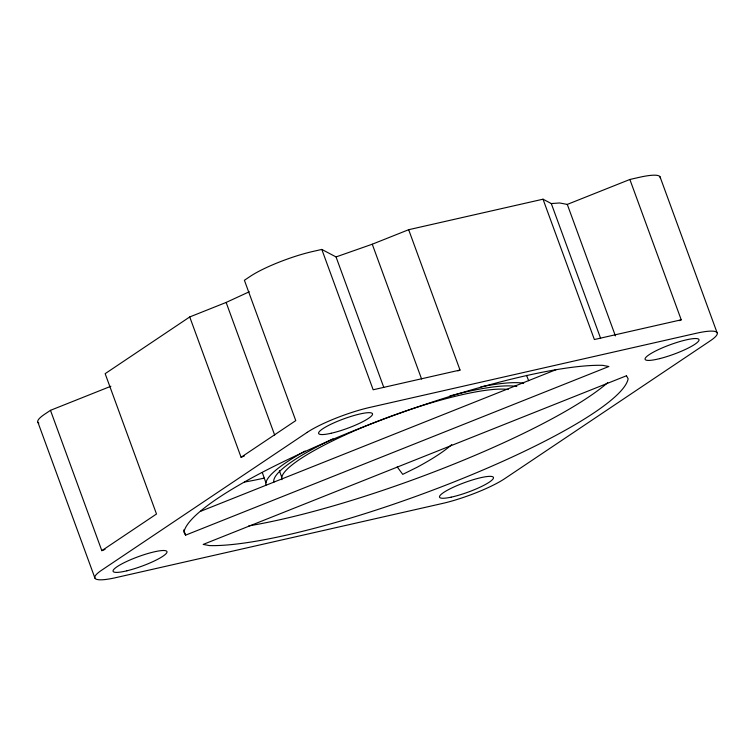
<?xml version="1.0" encoding="UTF-8"?>
<svg xmlns="http://www.w3.org/2000/svg" width="755" height="755" viewBox="0 0 755 755"><rect width="100%" height="100%" fill="white"/><g stroke="black" fill="none" stroke-linecap="round" stroke-linejoin="round"><path stroke-width="1.13" d="M110.891 386.258L50.472 410.333L44.677 414.221A48.084 8.513 -20.1 0 0 38.845 423.111M249.292 291.76L226.132 302.444L189.731 316.949L105.153 373.668L156.502 514.004L101.821 550.669L50.472 410.333M189.731 316.949L241.081 457.275L295.762 420.611L244.403 280.275L250.207 276.387A48.084 8.513 -20.1 0 1 312.598 251.528L321.809 249.433L336.041 256.926L383.757 387.315M336.041 256.926L372.262 244.214L408.663 229.709L543.015 199.197L551.292 203.557L559.606 202.972L567.288 204.407L629.868 179.473L639.079 177.378A48.084 8.513 -20.1 0 1 660.191 177.935M241.081 457.275L244.299 456.001M457.879 370.894L460.022 370.044L408.663 229.709M101.821 550.669L105.058 549.376M200.67 511.286L556.133 369.648M679.066 320.667L681.227 319.809L629.868 179.473M185.588 535.153L608.87 366.505L602.632 365.335A236.183 41.827 -20.1 0 0 356.756 429.519A236.183 41.827 -20.1 0 0 183.927 532.162L185.588 535.153L183.691 529.963M460.022 370.044L373.168 389.769L321.809 249.433M681.227 319.809L594.374 339.533L543.015 199.197M397.234 466.93L402.745 474.366L417.043 467.298A141.713 25.094 -20.1 0 0 451.745 444.601M526.556 375.348L528.642 380.699M660.03 176.812L717.09 332.728M567.288 204.407L615.41 335.899M551.292 203.557L600.631 338.363M372.262 244.214L421.592 379.029M226.132 302.444L274.66 435.04M279.359 470.667L281.785 477.292M262.353 472.696L265.92 482.775M37.91 422.272L94.97 578.188M607.737 382.634A236.183 41.827 -20.1 0 1 248.81 525.867M264.212 478.094A141.713 25.094 -20.1 0 1 244.592 482.011M265.986 485.069A141.713 25.094 -20.1 0 1 305.152 451.037M480.935 386.824A141.713 25.094 -20.1 0 1 523.687 383.247M273.914 482.19A133.276 23.603 -20.1 0 1 333.03 438.797M449.905 395.913A133.276 23.603 -20.1 0 1 516.807 386.522M281.955 479.689A124.839 22.103 -20.1 0 1 373.14 423.036A124.839 22.103 -20.1 0 1 508.247 389.523M307.266 432.313L101.736 570.148A48.084 8.513 -20.1 0 0 115.921 577.622L442.402 503.472A48.084 8.513 -20.1 0 0 504.793 478.613L710.323 340.779A48.084 8.513 -20.1 0 0 696.138 333.304L369.667 407.455A48.084 8.513 -20.1 0 0 307.266 432.313M626.471 375.764L203.189 544.421L209.437 545.591A236.183 41.827 -20.1 0 0 455.303 481.407A236.183 41.827 -20.1 0 0 628.132 378.765L626.471 375.764M451.15 497.167A28.681 5.077 -20.1 0 0 493.402 478.245A28.681 5.077 -20.1 0 0 454.954 486.503A28.681 5.077 -20.1 0 0 451.15 497.167M126.887 570.799A28.681 5.077 -20.1 0 0 167.006 551.839A28.681 5.077 -20.1 0 0 126.17 561.711A28.681 5.077 -20.1 0 0 126.887 570.799M659.842 358.587A28.681 5.077 -20.1 0 0 698.988 339.665A28.681 5.077 -20.1 0 0 657.284 350.16A28.681 5.077 -20.1 0 0 659.842 358.587M331.181 433.257A28.681 5.077 -20.1 0 0 372.526 414.306A28.681 5.077 -20.1 0 0 332.964 423.291A28.681 5.077 -20.1 0 0 331.181 433.257"/></g></svg>
